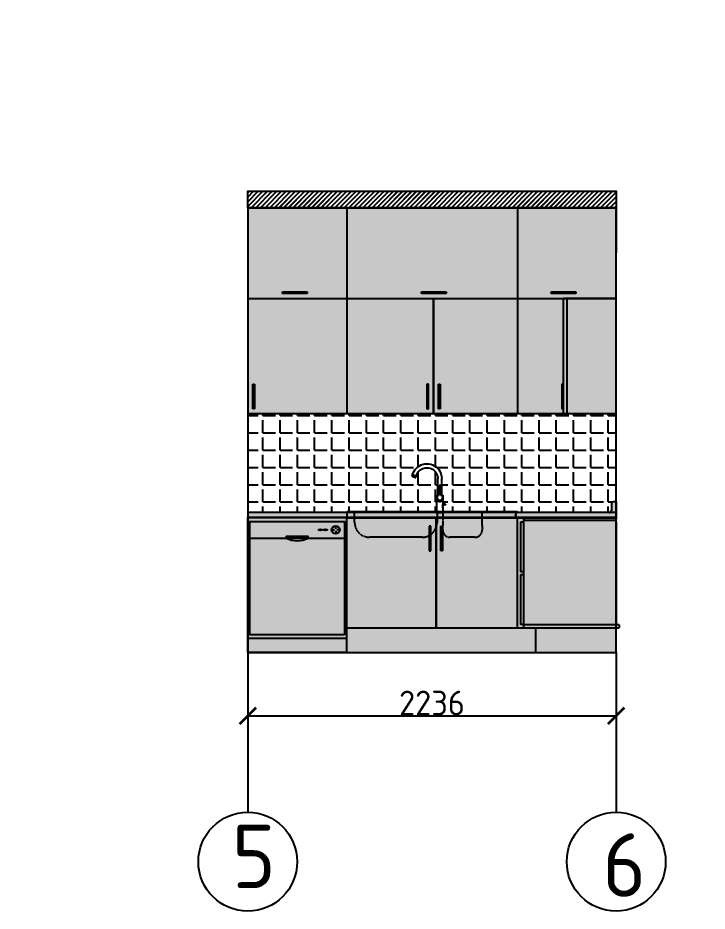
# Model space of a CAD drawing. Header units: millimetres. Extents: x -20209 to 130066, y -17035 to 5322.
# Drawn here: x 39809 to 43992, y -6264 to -842 of the extents above; entities that cross this region are included whole.
import ezdxf

# ---------------------------------------------------------------- set-up
doc = ezdxf.new("R2010")
doc.units = ezdxf.units.MM
doc.linetypes.add('HIDDEN', pattern=[0.375, 0.25, -0.125])
for name, color, linetype in [('freecads.com', 7, 'Continuous'), ('FUR', 42, 'Continuous'), ('furn section', 47, 'Continuous'), ('Plan 1', 7, 'Continuous')]:
    doc.layers.add(name, color=color, linetype=linetype)
doc.styles.add('gost', font='GOST Common.ttf')
doc.dimstyles.new('Copy of GOST', dxfattribs={"dimtxt": 150, "dimasz": 100, "dimexe": 0.18, "dimexo": 0.06, "dimgap": 3, "dimtad": 1, "dimdec": 0, "dimzin": 0, "dimdsep": 46, "dimtxsty": 'gost', "dimblk": 'ARCHTICK', "dimcen": 0.09, "dimclrt": 256, "dimadec": 0, "dimazin": 0, "dimtfac": 1, "dimtdec": 0, "dimtofl": 0, "dimtmove": 0, "dimatfit": 3, "dimldrblk": 'ARCHTICK', "dimfxl": 200, "dimfxlon": 1, "dimtolj": 1, "dimtzin": 0, "dimarcsym": 0})

# ---------------------------------------------------------------- blocks, each defined once
blk = doc.blocks.new('_ArchTick')
at = {"color": 0, "linetype": 'ByBlock', "const_width": 0.15}
blk.add_lwpolyline([(-0.5, -0.5), (0.5, 0.5)], dxfattribs=at)
blk = doc.blocks.new('*D46')
at = {"color": 0, "lineweight": -2, "transparency": 16777216}
for p, q in [((41204.3, -4878.5), (41204.3, -5078.7)), ((43440.3, -4878.5), (43440.3, -5078.7)), ((41204.3, -5078.5), (43440.3, -5078.5))]:
    blk.add_line(p, q, dxfattribs=at)
at = {"layer": 'Defpoints', "color": 0, "transparency": 16777216}
for p in [(41204.3, -4694.4), (43440.3, -4694.4), (43440.3, -5078.5)]:
    blk.add_point(p, dxfattribs=at)
at = {"color": 0, "lineweight": -2, "transparency": 16777216, "xscale": 100, "yscale": 100, "zscale": 100, "rotation": 180}
blk.add_blockref('_ArchTick', (41204.3, -5078.5), dxfattribs=at)
at = {"color": 0, "lineweight": -2, "transparency": 16777216, "xscale": 100, "yscale": 100, "zscale": 100}
blk.add_blockref('_ArchTick', (43440.3, -5078.5), dxfattribs=at)
at = {"transparency": 16777216, "insert": (42322.3, -5000.5), "char_height": 150, "attachment_point": 5, "style": 'gost'}
blk.add_mtext('\\A1;2236', dxfattribs=at)
blk = doc.blocks.new('posudomoyka')
at = {"transparency": 33554687}
h = blk.add_hatch(color=256, dxfattribs=at)
h.dxf.hatch_style = 1
h.set_gradient(color1=(204, 204, 204), tint=1, name='CURVED')
h.paths.add_polyline_path([(16479.1, -10829.1), (15879.1, -10829.1), (15879.1, -10916.7), (16479.1, -10916.7)])
h.paths.add_polyline_path([(16479.1, -10096.8), (15879.1, -10096.8), (15879.1, -10829.1), (16479.1, -10829.1)])
h.paths.add_polyline_path([(15891.6, -10809.3), (15891.6, -10121.8), (16466.6, -10121.8), (16466.6, -10809.3)], flags=16)
edge = h.paths.add_edge_path(flags=0)
edge.add_line((16111.8, -10221.8), (16111.8, -10211.4))
edge.add_line((16111.8, -10211.4), (16246.3, -10211.4))
edge.add_line((16246.3, -10211.4), (16246.3, -10221.8))
edge.add_arc((16179.1, -10094.7), 143.7, 242.1079, 297.8921, ccw=False)
edge = h.paths.add_edge_path(flags=0)
edge.add_arc((16412.6, -10171.7), 25, 0, 360)
h.paths.add_polyline_path([(16466.6, -10121.8), (15891.6, -10121.8), (15891.6, -10809.3), (16466.6, -10809.3)], flags=16)
h.paths.add_polyline_path([(16466.6, -10121.8), (15891.6, -10121.8), (15891.6, -10221.8), (16111.8, -10221.8), (16111.8, -10211.4), (16246.3, -10211.4), (16246.3, -10221.8), (16466.6, -10221.8)], flags=0)
edge = h.paths.add_edge_path(flags=0)
edge.add_ellipse((16318.9, -10171.7), major_axis=(-13.4, 0), ratio=0.23892, start_angle=0, end_angle=360)
edge = h.paths.add_edge_path(flags=0)
edge.add_ellipse((16349.2, -10171.7), major_axis=(-13.4, 0), ratio=0.23892, start_angle=0, end_angle=360)
h.paths.add_polyline_path([(16246.3, -10211.4), (16111.8, -10211.4), (16111.8, -10221.8), (16246.3, -10221.8)], flags=0)
edge = h.paths.add_edge_path(flags=0)
edge.add_line((16246.3, -10221.8), (16111.8, -10221.8))
edge.add_arc((16179.1, -10094.7), 143.7, 242.1079, 297.8921)
at = {"true_color": 0xffffff, "transparency": 33554687}
h = blk.add_hatch(color=7, dxfattribs=at)
h.dxf.hatch_style = 1
h.paths.add_polyline_path([(16387.6, -10171.7, 1), (16437.6, -10171.7, 1)])
edge = h.paths.add_edge_path()
edge.add_ellipse((16318.9, -10171.7), major_axis=(-13.4, 0), ratio=0.23892, start_angle=0, end_angle=360)
edge = h.paths.add_edge_path()
edge.add_ellipse((16349.2, -10171.7), major_axis=(-13.4, 0), ratio=0.23892, start_angle=0, end_angle=360)
for points in [[(15879.1, -10916.7), (15879.1, -10096.8), (16479.1, -10096.8), (16479.1, -10916.7)], [(16466.6, -10809.3), (15891.6, -10809.3), (15891.6, -10121.8), (16466.6, -10121.8)]]:
    blk.add_lwpolyline(points, close=True)
for points in [[(16387.6, -10171.7), (16406.3, -10171.7)], [(16400.1, -10184.2), (16394.9, -10189.4)], [(16395.5, -10154.6), (16400.1, -10159.2)], [(16412.6, -10165.5), (16412.6, -10146.7)], [(16412.6, -10178), (16412.6, -10196.7)], [(16437.6, -10171.7), (16418.8, -10171.7)], [(16425.1, -10159.2), (16429.9, -10154.4)], [(16430.2, -10189.4), (16425.1, -10184.2)], [(15891.6, -10221.8), (16466.6, -10221.8)], [(15879.1, -10829.1), (16479.1, -10829.1)]]:
    blk.add_lwpolyline(points)
blk.add_lwpolyline([(16111.8, -10221.8), (16111.8, -10221.8, 0.248328), (16246.3, -10221.8), (16246.3, -10211.4), (16111.8, -10211.4)], format="xyb", close=True)
blk.add_circle((16412.6, -10171.7), 25)
for centre in [(16318.9, -10171.7), (16349.2, -10171.7)]:
    blk.add_ellipse(centre, major_axis=(-13.4, 0), ratio=0.23892)
blk = doc.blocks.new('kux 1')
at = {"transparency": 33554687}
h = blk.add_hatch(color=252, dxfattribs=at)
h.dxf.hatch_style = 1
h.paths.add_polyline_path([(956.3, -768.2), (356.1, -768.2), (356.1, -1468.2), (956.3, -1468.2)])
h.paths.add_polyline_path([(397.6, -1288.5), (397.6, -1438.5), (387.6, -1438.5), (387.6, -1288.5)], flags=16)
h.paths.add_polyline_path([(1482.7, -768.2), (956.3, -768.2), (956.3, -1468.2), (1482.7, -1468.2)])
h.paths.add_polyline_path([(1443.2, -1288.5), (1453.2, -1288.5), (1453.2, -1438.5), (1443.2, -1438.5)], flags=16)
h.paths.add_polyline_path([(1992.1, -768.2), (1484.7, -768.2), (1484.7, -1468.2), (1992.1, -1468.2)])
h.paths.add_polyline_path([(1524.2, -1288.5), (1524.2, -1438.5), (1514.2, -1438.5), (1514.2, -1288.5)], flags=16)
h.paths.add_polyline_path([(2271.9, -768.2), (1992.1, -768.2), (1992.1, -1468.2), (2271.9, -1468.2), (2271.9, -1439.2), (2261.9, -1439.2), (2261.9, -1289.2), (2271.9, -1289.2)])
h.paths.add_polyline_path([(2592.1, -768.2), (2292.2, -768.2), (2292.2, -1468.2), (2592.1, -1468.2)])
h.paths.add_polyline_path([(2292.2, -768.2), (2271.9, -768.2), (2271.9, -1289.2), (2271.9, -1468.2), (2292.2, -1468.2)])
h.paths.add_polyline_path([(2592.1, -218.2), (1992.1, -218.2), (1992.1, -768.2), (2271.9, -768.2), (2292.2, -768.2), (2590.1, -768.2)])
h.paths.add_polyline_path([(2347.6, -729.2), (2347.6, -739.2), (2197.6, -739.2), (2197.6, -729.2)], flags=16)
h.paths.add_polyline_path([(1992.1, -218.2), (956.3, -218.2), (956.3, -768.2), (1482.7, -768.2), (1992.1, -768.2)])
h.paths.add_polyline_path([(1559.8, -729.2), (1559.8, -739.2), (1409.8, -739.2), (1409.8, -729.2)], flags=16)
h.paths.add_polyline_path([(2592.1, -2124.7), (2592.1, -2115.7), (2034.3, -2115.7), (2034.3, -2100.2), (2029.2, -2100.2), (2029.2, -2749.7), (2592.1, -2749.7)])
h.paths.add_polyline_path([(2029.2, -2127.2), (2010.6, -2127.2), (2010.6, -2427.2), (2029.2, -2427.2)], flags=17)
h.paths.add_polyline_path([(2029.2, -2447), (2010.6, -2447), (2010.6, -2747.2), (2029.2, -2747.2)], flags=17)
h.paths.add_polyline_path([(2010.6, -2127.2), (2029.2, -2127.2), (2029.2, -2100.2), (1992.1, -2100.2), (1992.1, -2768.2), (2029.2, -2768.2), (2029.2, -2747.2), (2010.6, -2747.2), (2010.6, -2447), (2029.2, -2447), (2029.2, -2427.2), (2010.6, -2427.2)])
h.paths.add_polyline_path([(1992.1, -2100.2), (1990.1, -2100.2), (1778.4, -2100.2), (1778.4, -2146.6), (1778.4, -2161.9), (1778.4, -2175.3, -0.414214), (1735.5, -2218.2), (1582.7, -2218.2, -0.414214), (1539.7, -2175.3), (1538.3, -2300.4), (1528.3, -2300.4), (1528.3, -2150.4), (1539.7, -2150.4), (1539.7, -2146.6), (1539.7, -2118.6), (1539.7, -2100.2), (1504.7, -2100.2), (1504.7, -2128.2, -0.091125), (1498.8, -2160.2), (1498.8, -2768.2), (1992.1, -2768.2)])
h.paths.add_polyline_path([(1496.8, -2165.1, -0.13199), (1467.3, -2201.3), (1467.3, -2300.4), (1457.3, -2300.4), (1457.3, -2207.5, -0.123914), (1414.7, -2218.2), (1094.6, -2218.2, -0.414214), (1004.6, -2128.2), (1004.6, -2100.2), (956.2, -2100.2), (956.2, -2768.2), (1496.8, -2768.2)])
h.paths.add_polyline_path([(1496.8, -2100.2), (1004.6, -2100.2), (1004.6, -2128.2, 0.414214), (1094.6, -2218.2), (1414.7, -2218.2, 0.123914), (1457.3, -2207.5), (1457.3, -2150.4), (1467.3, -2150.4), (1467.3, -2201.3, 0.13199), (1496.8, -2165.1)])
h.paths.add_polyline_path([(1778.4, -2146.6), (1778.4, -2100.2), (1539.7, -2100.2), (1539.7, -2118.6), (1539.7, -2146.6), (1539.7, -2150.4), (1539.7, -2161.9), (1539.7, -2175.3, 0.414214), (1582.7, -2218.2), (1735.5, -2218.2, 0.414214), (1778.4, -2175.3), (1778.4, -2161.9)], flags=17)
h = blk.add_hatch(color=252, dxfattribs=at)
h.dxf.hatch_style = 1
h.paths.add_polyline_path([(956.3, -218.2), (356.1, -218.2), (356.1, -768.2), (956.3, -768.2)])
h.paths.add_polyline_path([(716.8, -739.2), (566.8, -739.2), (566.8, -729.2), (716.8, -729.2)], flags=16)
at = {"true_color": 0x37371b, "transparency": 33554687}
h = blk.add_hatch(color=39, dxfattribs=at)
h.dxf.hatch_style = 1
h.paths.add_polyline_path([(1453.2, -1288.5), (1443.2, -1288.5), (1443.2, -1438.5), (1453.2, -1438.5)])
h.paths.add_polyline_path([(1524.2, -1288.5), (1514.2, -1288.5), (1514.2, -1438.5), (1524.2, -1438.5)])
h.paths.add_polyline_path([(397.6, -1288.5), (387.6, -1288.5), (387.6, -1438.5), (397.6, -1438.5)])
h.paths.add_polyline_path([(2271.9, -1289.2), (2261.9, -1289.2), (2261.9, -1439.2), (2271.9, -1439.2)])
h.paths.add_polyline_path([(2347.6, -729.2), (2197.6, -729.2), (2197.6, -739.2), (2347.6, -739.2)])
h.paths.add_polyline_path([(1559.8, -729.2), (1409.8, -729.2), (1409.8, -739.2), (1559.8, -739.2)])
h.paths.add_polyline_path([(716.8, -729.2), (566.8, -729.2), (566.8, -739.2), (716.8, -739.2)])
h.paths.add_polyline_path([(1467.3, -2150.4), (1457.3, -2150.4), (1457.3, -2207.5, 0.032794), (1467.3, -2201.3)])
h.paths.add_polyline_path([(1467.3, -2201.3, -0.032794), (1457.3, -2207.5), (1457.3, -2300.4), (1467.3, -2300.4)])
h.paths.add_polyline_path([(1538.3, -2150.4), (1528.3, -2150.4), (1528.3, -2300.4), (1538.3, -2300.4)])
at = {"transparency": 33554687}
h = blk.add_hatch(dxfattribs=at)
h.set_pattern_fill('ANGLE', color=253, scale=15)
h.set_pattern_definition([(0, (-40848.17, 8792.91), (0, 104.775), [76.2, -28.575]), (90, (-40848.17, 8792.91), (-104.775, 6e-15), [76.2, -28.575])])
h.paths.add_polyline_path([(2592.1, -1468.2), (356.1, -1468.2), (356.1, -2068.2), (956.3, -2068.2), (956.3, -2063.2), (1503.3, -2063.2), (1503.3, -1962.2), (1509.3, -1962.2), (1509.3, -1862.2), (1508.8, -1853.6), (1507.1, -1845.2), (1504.3, -1837), (1500.5, -1829.2), (1495.7, -1822.1), (1490, -1815.6), (1483.5, -1809.9), (1476.3, -1805.1), (1468.6, -1801.3), (1460.4, -1798.5), (1452, -1796.8), (1443.3, -1796.2), (1434.7, -1796.8), (1426.3, -1798.5), (1418.1, -1801.3), (1410.3, -1805.1), (1403.2, -1809.9), (1396.7, -1815.6), (1391, -1822.1), (1386.2, -1829.2), (1382.4, -1837), (1378.6, -1847.3), (1378.6, -1847.3), (1375, -1856.2), (1371.5, -1854.8), (1369.3, -1853.9), (1366.7, -1852.9), (1363.9, -1851.7), (1358.5, -1849.6), (1354.5, -1847.9), (1353.4, -1847.5), (1353.1, -1847.4), (1358.5, -1849.6), (1361.2, -1850.2), (1358.5, -1849.1), (1356.2, -1848.6), (1361.1, -1850.6), (1361.1, -1850.6), (1353.1, -1847.4), (1352.8, -1847.2), (1356.6, -1837.6), (1360.2, -1827.8), (1365.4, -1817.2), (1371.9, -1807.4), (1379.7, -1798.6), (1388.6, -1790.8), (1398.3, -1784.3), (1408.9, -1779.1), (1420, -1775.3), (1431.6, -1773), (1443.3, -1772.2), (1455.1, -1773), (1466.6, -1775.3), (1477.8, -1779.1), (1488.3, -1784.3), (1498.1, -1790.8), (1507, -1798.6), (1514.7, -1807.4), (1521.3, -1817.2), (1526.5, -1827.8), (1530.3, -1838.9), (1532.6, -1850.5), (1533.3, -1862.2), (1533.3, -1962.2), (1537.9, -1962.2), (1539.3, -1962.2), (1539.3, -2024.1), (1543.6, -2016.7), (1554.3, -2015.7), (1554.3, -2016.8), (1557.1, -2017.2), (1555.1, -2021.1), (1549.2, -2020.2), (1547.9, -2020.4), (1546.5, -2021), (1545.4, -2022), (1544.7, -2023.3), (1539.3, -2038.1), (1539.3, -2063.2), (1992.1, -2063.2), (2552.7, -2067.9, 0.349862), (2562.9, -2055.1), (2562.9, -2016.4, -0.414211), (2575.9, -2003.4), (2592.1, -2003.4)])
at = {"true_color": 0x636466, "transparency": 33554687}
h = blk.add_hatch(color=251, dxfattribs=at)
h.dxf.hatch_style = 1
h.paths.add_polyline_path([(1504.7, -2068.2), (1501.5, -2068.2), (1499.2, -2068.2), (1498.3, -2068.2), (1004.6, -2068.2), (1004.6, -2098.2), (1504.7, -2098.2)])
h.paths.add_polyline_path([(956.3, -2068.2), (356.1, -2068.2), (356.1, -2098.2), (956.3, -2098.2)])
h.paths.add_polyline_path([(1004.6, -2068.2), (956.3, -2068.2), (956.3, -2098.2), (1004.6, -2098.2)])
h.paths.add_polyline_path([(1778.4, -2068.2), (1544.3, -2068.2), (1544.3, -2068.2), (1543.5, -2068.2), (1541.2, -2068.2), (1539.7, -2068.2), (1539.7, -2098.2), (1778.4, -2098.2)])
h.paths.add_polyline_path([(1539.7, -2068.2), (1504.7, -2068.2), (1504.7, -2098.2), (1539.7, -2098.2)])
h.paths.add_polyline_path([(2592.1, -2068.2), (1994.6, -2068.2, 0.414214), (1981.5, -2081.3), (1981.5, -2085.1, 0.414214), (1994.6, -2098.2), (2592.1, -2098.2)])
h.paths.add_polyline_path([(1990.1, -2069), (1990.1, -2068.2), (1778.4, -2068.2), (1778.4, -2098.2), (1994.6, -2098.2, -0.414214), (1981.5, -2085.1), (1981.5, -2081.3, -0.315563)])
h.paths.add_polyline_path([(2592.1, -2003.4), (2575.9, -2003.4, 0.414211), (2562.9, -2016.4), (2562.9, -2055.1, -0.414214), (2549.8, -2068.2), (2592.1, -2068.2)])
h.paths.add_polyline_path([(1992.1, -2063.2), (1539.3, -2063.2), (1539.3, -2064.2), (1543.3, -2064.2), (1544.3, -2064.4), (1544.3, -2068.2), (1778.4, -2068.2), (1990.1, -2068.2), (1992.1, -2068.2)])
h.paths.add_polyline_path([(1498.3, -2064.5), (1498.7, -2064.3), (1499.4, -2064.2), (1502.3, -2064.2), (1502.3, -2063.2), (956.3, -2063.2), (956.3, -2068.2), (1004.6, -2068.2), (1498.3, -2068.2)])
at = {"transparency": 33554687}
h = blk.add_hatch(color=252, dxfattribs=at)
h.dxf.hatch_style = 1
h.paths.add_polyline_path([(2034.3, -2098.2), (2034.3, -2115.7), (2592.1, -2115.7), (2592.1, -2107.2), (2592.1, -2098.2)])
h.paths.add_polyline_path([(2029.2, -2749.7), (2029.2, -2768.2), (2146.5, -2768.2), (2610.6, -2768.2), (2610.6, -2749.7)])
h = blk.add_hatch(color=252, dxfattribs=at)
h.dxf.hatch_style = 1
h.paths.add_polyline_path([(2101.7, -2768.2), (956.2, -2768.2), (956.2, -2918.2), (2101.7, -2918.2)])
h.paths.add_polyline_path([(2592.1, -2768.2), (2101.7, -2768.2), (2101.7, -2918.2), (2592.1, -2918.2)])
at = {"color": 0, "linetype": 'ByBlock'}
blk.add_line((956.3, -2100.2), (956.3, -2100.2), dxfattribs=at)
at = {"color": 7}
for points in [[(356.1, -218.2), (356.1, -2918.2), (356.1, -2918.2)], [(956.3, -218.2), (956.3, -1468.2)], [(356.1, -768.2), (2590.1, -768.2)], [(2592.1, -1468.2), (356.1, -1468.2)], [(2592.1, -2068.2), (356.1, -2068.2)], [(1992.1, -2068.2), (1992.1, -2068.4)], [(956.3, -2768.2), (2610.6, -2768.2)], [(356.1, -2918.2), (2592.1, -2918.2)]]:
    blk.add_lwpolyline(points, dxfattribs=at)
for points in [[(2592.1, -2003.4), (2592.1, -218.2), (2592.1, -218.2), (2590.1, -768.2)], [(2292.2, -768.2), (2271.9, -768.2)], [(2592.1, -768.2), (2592.1, -768.2)], [(2271.9, -1439.2), (2271.9, -1289.2), (2261.9, -1289.2)], [(2592.1, -2003.4), (2592.1, -2107.2)], [(956.3, -2068.2), (956.3, -2100.2)], [(1990.1, -2068.2), (1990.1, -2069)], [(1990.1, -2100.2), (1992.1, -2100.2)], [(2549.8, -2068.2), (1994.6, -2068.2)], [(2029.2, -2127.2), (2029.2, -2127.2), (2010.6, -2127.2)], [(2029.2, -2427.2), (2010.6, -2427.2)], [(2029.2, -2447), (2010.6, -2447)], [(2029.2, -2747.2), (2010.6, -2747.2)], [(2610.6, -2749.7), (2610.6, -2768.2)], [(2101.7, -2768.2), (2101.7, -2918.2), (2592.1, -2918.2), (2592.1, -2768.2)]]:
    blk.add_lwpolyline(points)
at = {"elevation": 0}
blk.add_lwpolyline([(1778.4, -2146.6), (1778.4, -2068.2)], dxfattribs=at)
at = {"layer": 'freecads.com', "ltscale": 50}
for p, q in [((1992.1, -218.2), (1992.1, -1468.2)), ((1482.7, -1468.2), (1482.7, -768.2)), ((1484.7, -1468.2), (1484.7, -768.2)), ((2592.1, -2098.2), (356.1, -2098.2)), ((956.3, -2100.2), (1496.8, -2100.2)), ((1450.5, -2100.2), (1990.1, -2100.2)), ((1496.8, -2100.2), (1496.8, -2768.2)), ((1498.8, -2100.2), (1498.8, -2768.2)), ((1992.1, -2100.2), (2590.1, -2100.2)), ((1992.1, -2768.2), (1992.1, -2100.2))]:
    blk.add_line(p, q, dxfattribs=at)
at = {"layer": 'freecads.com', "color": 250}
for p, q in [((566.8, -739.2), (566.8, -729.2)), ((566.8, -729.2), (716.8, -729.2)), ((716.8, -739.2), (566.8, -739.2)), ((716.8, -729.2), (716.8, -739.2)), ((1409.8, -739.2), (1409.8, -729.2)), ((1409.8, -729.2), (1559.8, -729.2)), ((1559.8, -739.2), (1409.8, -739.2)), ((1559.8, -729.2), (1559.8, -739.2)), ((2197.6, -739.2), (2197.6, -729.2)), ((2197.6, -729.2), (2347.6, -729.2)), ((2347.6, -739.2), (2197.6, -739.2)), ((2347.6, -729.2), (2347.6, -739.2))]:
    blk.add_line(p, q, dxfattribs=at)
at = {"layer": 'freecads.com'}
for p, q in [((387.6, -1288.5, 3778.7), (397.6, -1288.5, 3778.7)), ((387.6, -1438.5, 3778.7), (387.6, -1288.5, 3778.7)), ((397.6, -1288.5, 3778.7), (397.6, -1438.5, 3778.7)), ((1453.2, -1288.5, 3778.7), (1443.2, -1288.5, 3778.7)), ((1443.2, -1288.5, 3778.7), (1443.2, -1438.5, 3778.7)), ((1453.2, -1438.5, 3778.7), (1453.2, -1288.5, 3778.7)), ((1514.2, -1288.5, 3778.7), (1524.2, -1288.5, 3778.7)), ((1514.2, -1438.5, 3778.7), (1514.2, -1288.5, 3778.7)), ((1524.2, -1288.5, 3778.7), (1524.2, -1438.5, 3778.7)), ((2261.9, -1289.2), (2261.9, -1439.2)), ((397.6, -1438.5, 3778.7), (387.6, -1438.5, 3778.7)), ((1443.2, -1438.5, 3778.7), (1453.2, -1438.5, 3778.7)), ((1524.2, -1438.5, 3778.7), (1514.2, -1438.5, 3778.7)), ((2261.9, -1439.2), (2271.9, -1439.2)), ((956.3, -2068.2), (956.3, -2063.2)), ((1467.3, -2150.4, 3778.7), (1457.3, -2150.4, 3778.7)), ((1457.3, -2150.4, 3778.7), (1457.3, -2300.4, 3778.7)), ((1467.3, -2300.4, 3778.7), (1467.3, -2150.4, 3778.7)), ((1528.3, -2150.4, 3778.7), (1538.3, -2150.4, 3778.7)), ((1528.3, -2300.4, 3778.7), (1528.3, -2150.4, 3778.7)), ((1538.3, -2150.4, 3778.7), (1538.3, -2300.4, 3778.7)), ((1457.3, -2300.4, 3778.7), (1467.3, -2300.4, 3778.7)), ((1538.3, -2300.4, 3778.7), (1528.3, -2300.4, 3778.7))]:
    blk.add_line(p, q, dxfattribs=at)
at = {"layer": 'freecads.com', "ltscale": 10}
for p, q in [((1388.6, -1790.8), (1398.3, -1784.3)), ((1398.3, -1784.3), (1408.9, -1779.1)), ((1408.9, -1779.1), (1420, -1775.3)), ((1420, -1775.3), (1431.6, -1773)), ((1431.6, -1773), (1443.3, -1772.2)), ((1443.3, -1772.2), (1455.1, -1773)), ((1455.1, -1773), (1466.6, -1775.3)), ((1466.6, -1775.3), (1477.8, -1779.1)), ((1477.8, -1779.1), (1488.3, -1784.3)), ((1488.3, -1784.3), (1498.1, -1790.8)), ((1352.9, -1846.9), (1356.4, -1838.3)), ((1356.4, -1838.3), (1356.8, -1838.1)), ((1356.4, -1838.3), (1356.8, -1838.5)), ((1356.6, -1837.6), (1360.2, -1827.8)), ((1356.6, -1837.6), (1356.8, -1838.1)), ((1356.6, -1837.6), (1357, -1837.8)), ((1356.8, -1838.1), (1357.2, -1838.2)), ((1356.8, -1838.5), (1357.8, -1838.9)), ((1357, -1837.8), (1358.1, -1838.2)), ((1357.2, -1838.2), (1358.2, -1838.7)), ((1357.8, -1838.9), (1359.6, -1839.6)), ((1358.1, -1838.2), (1359.9, -1838.9)), ((1358.2, -1838.7), (1360, -1839.4)), ((1359.6, -1839.6), (1362, -1840.6)), ((1359.9, -1838.9), (1362.3, -1839.9)), ((1360, -1839.4), (1362.2, -1840.3)), ((1360.2, -1827.8), (1365.4, -1817.2)), ((1362, -1840.6), (1364.6, -1841.7)), ((1362.2, -1840.3), (1364.8, -1841.3)), ((1362.3, -1839.9), (1364.9, -1841)), ((1364.6, -1841.7), (1367.5, -1842.8)), ((1364.8, -1841.3), (1367.6, -1842.5)), ((1364.9, -1841), (1367.8, -1842.1)), ((1365.4, -1817.2), (1371.9, -1807.4)), ((1367.5, -1842.8), (1370.3, -1844)), ((1367.6, -1842.5), (1370.4, -1843.6)), ((1367.8, -1842.1), (1370.6, -1843.3)), ((1370.4, -1843.6), (1373, -1844.6)), ((1370.6, -1843.3), (1373.3, -1844.3)), ((1371.9, -1807.4), (1379.7, -1798.6)), ((1378.9, -1846.6), (1382.4, -1837)), ((1379.7, -1798.6), (1388.6, -1790.8)), ((1382.4, -1837), (1386.2, -1829.2)), ((1386.2, -1829.2), (1391, -1822.1)), ((1391, -1822.1), (1396.7, -1815.6)), ((1396.7, -1815.6), (1403.2, -1809.9)), ((1403.2, -1809.9), (1410.3, -1805.1)), ((1410.3, -1805.1), (1418.1, -1801.3)), ((1418.1, -1801.3), (1426.3, -1798.5)), ((1426.3, -1798.5), (1434.7, -1796.8)), ((1434.7, -1796.8), (1443.3, -1796.2)), ((1443.3, -1796.2), (1452, -1796.8)), ((1452, -1796.8), (1460.4, -1798.5)), ((1460.4, -1798.5), (1468.6, -1801.3)), ((1468.6, -1801.3), (1476.3, -1805.1)), ((1476.3, -1805.1), (1483.5, -1809.9)), ((1483.5, -1809.9), (1490, -1815.6)), ((1490, -1815.6), (1495.7, -1822.1)), ((1495.7, -1822.1), (1500.5, -1829.2)), ((1498.1, -1790.8), (1507, -1798.6)), ((1500.5, -1829.2), (1504.3, -1837)), ((1504.3, -1837), (1507.1, -1845.2)), ((1507, -1798.6), (1514.7, -1807.4)), ((1514.7, -1807.4), (1521.3, -1817.2)), ((1521.3, -1817.2), (1526.5, -1827.8)), ((1526.5, -1827.8), (1530.3, -1838.9)), ((1530.3, -1838.9), (1532.6, -1850.5)), ((1352.9, -1846.9), (1353.3, -1847)), ((1352.9, -1846.9), (1353, -1847.3)), ((1353, -1847.3), (1353.4, -1847.5)), ((1353.3, -1847), (1354.4, -1847.5)), ((1353.4, -1847.5), (1354.5, -1847.9)), ((1354.4, -1847.5), (1356.2, -1848.2)), ((1354.5, -1847.9), (1356.2, -1848.6)), ((1356.2, -1848.2), (1358.5, -1849.1)), ((1356.2, -1848.6), (1358.5, -1849.6)), ((1358.5, -1849.1), (1361.2, -1850.2)), ((1358.5, -1849.6), (1361.1, -1850.6)), ((1361.1, -1850.6), (1363.9, -1851.7)), ((1361.2, -1850.2), (1364, -1851.4)), ((1363.9, -1851.7), (1366.7, -1852.9)), ((1364, -1851.4), (1366.9, -1852.5)), ((1366.7, -1852.9), (1369.3, -1853.9)), ((1366.9, -1852.5), (1369.6, -1853.6)), ((1369.3, -1853.9), (1371.5, -1854.8)), ((1369.6, -1853.6), (1371.9, -1854.6)), ((1370.3, -1844), (1373, -1845)), ((1371.5, -1854.8), (1373.3, -1855.5)), ((1371.9, -1854.6), (1373.7, -1855.3)), ((1373, -1844.6), (1375.3, -1845.5)), ((1373, -1845), (1375.4, -1846)), ((1373.3, -1844.3), (1375.7, -1845.3)), ((1373.3, -1855.5), (1374.3, -1856)), ((1373.7, -1855.3), (1374.8, -1855.7)), ((1374.3, -1856), (1374.7, -1856.1)), ((1374.7, -1856.1), (1375.2, -1855.9)), ((1374.8, -1855.7), (1375.2, -1855.9)), ((1375.2, -1855.9), (1378.6, -1847.3)), ((1375.3, -1845.5), (1377, -1846.3)), ((1375.4, -1846), (1377.1, -1846.7)), ((1375.7, -1845.3), (1377.4, -1846)), ((1377, -1846.3), (1378.1, -1846.7)), ((1377.1, -1846.7), (1378.2, -1847.1)), ((1377.4, -1846), (1378.5, -1846.4)), ((1378.1, -1846.7), (1378.5, -1846.8)), ((1378.2, -1847.1), (1378.6, -1847.3)), ((1378.5, -1846.4), (1378.9, -1846.6)), ((1378.5, -1846.8), (1378.9, -1846.6)), ((1378.5, -1846.8), (1378.6, -1847.3)), ((1507.1, -1845.2), (1508.8, -1853.6)), ((1508.8, -1853.6), (1509.3, -1862.2)), ((1509.3, -1962.2), (1509.3, -1862.2)), ((1532.6, -1850.5), (1533.3, -1862.2)), ((1533.3, -1962.2), (1533.3, -1862.2)), ((1517.3, -1901.4), (1517.4, -1901.3)), ((1517.3, -1901.4), (1517.3, -1961.9)), ((1517.4, -1901.3), (1517.5, -1901.3)), ((1517.4, -1901.3), (1517.5, -1901.3)), ((1517.5, -1901.3), (1517.9, -1901.3)), ((1517.5, -1901.3), (1517.7, -1901.3)), ((1517.7, -1901.3), (1518, -1901.3)), ((1517.9, -1901.3), (1520.3, -1901.3)), ((1518, -1901.3), (1518.6, -1901.3)), ((1518.6, -1901.3), (1519.4, -1901.3)), ((1519.4, -1901.3), (1520.4, -1901.3)), ((1520.3, -1901.3), (1521.3, -1901.3)), ((1520.4, -1901.3), (1522.3, -1901.3)), ((1521.3, -1901.3), (1522.4, -1901.3)), ((1522.3, -1901.3), (1523.2, -1901.3)), ((1522.4, -1901.3), (1524.8, -1901.3)), ((1523.2, -1901.3), (1524, -1901.3)), ((1524, -1901.3), (1524.6, -1901.3)), ((1524.6, -1901.3), (1525, -1901.3)), ((1524.8, -1901.3), (1525.1, -1901.3)), ((1525, -1901.3), (1525.2, -1901.3)), ((1525.1, -1901.3), (1525.3, -1901.3)), ((1525.2, -1901.3), (1525.3, -1901.3)), ((1525.3, -1901.3), (1525.3, -1901.4)), ((1525.3, -1961.9), (1525.3, -1901.4)), ((1503.3, -1962.5), (1503.6, -1962.3)), ((1503.3, -2064.2), (1503.3, -1962.5)), ((1503.3, -1962.5), (1504, -1962.5)), ((1503.6, -1962.3), (1504.1, -1962.2)), ((1504, -1962.5), (1505.8, -1962.5)), ((1504.1, -1962.2), (1504.8, -1962.2)), ((1504.3, -1977.8), (1504.9, -1973.5)), ((1504.3, -1977.8), (1504.3, -1984.9)), ((1504.3, -1984.9), (1504.9, -1988.7)), ((1504.3, -1985.6), (1504.4, -1985.2)), ((1504.3, -1985.6), (1504.3, -1997.1)), ((1504.3, -1985.6), (1504.9, -1989.9)), ((1504.7, -1977.4), (1505.3, -1973.3)), ((1504.7, -1977.4), (1505.3, -1981.6)), ((1504.8, -1962.2), (1506.5, -1962.2)), ((1504.9, -1973.5), (1506.6, -1969.6)), ((1504.9, -1988.7), (1506.6, -1992.3)), ((1504.9, -1989.9), (1506.6, -1993.7)), ((1505.3, -1973.3), (1506.9, -1969.5)), ((1505.3, -1981.6), (1506.9, -1985.4)), ((1505.8, -1962.5), (1508.6, -1962.5)), ((1506.5, -1962.2), (1509.2, -1962.2)), ((1506.6, -1969.6), (1509.3, -1966.2)), ((1506.6, -1992.3), (1509.3, -1995.4)), ((1506.6, -1993.7), (1509.3, -1997.2)), ((1506.9, -1969.5), (1509.5, -1966)), ((1506.9, -1985.4), (1509.5, -1988.8)), ((1507, -1992.8), (1507.2, -1993.3)), ((1507.2, -1993.3), (1509.9, -1996.6)), ((1508.6, -1962.5), (1512.4, -1962.5)), ((1509.2, -1962.2), (1516.2, -1962.2)), ((1509.3, -1966.2), (1512.9, -1963.5)), ((1509.3, -1995.4), (1512.9, -1997.8)), ((1509.3, -1997.2), (1512.9, -1999.8)), ((1509.5, -1966), (1513.1, -1963.5)), ((1509.5, -1988.8), (1513.1, -1991.4)), ((1509.9, -1996.6), (1513.2, -1999.1)), ((1512.4, -1962.5), (1515.6, -1962.5)), ((1512.9, -1963.5), (1516.9, -1961.9)), ((1512.9, -1997.8), (1516.9, -1999.3)), ((1512.9, -1999.8), (1517, -2001.4)), ((1513.1, -1963.5), (1517.1, -1961.9)), ((1513.1, -1991.4), (1517.1, -1993)), ((1513.2, -1999.1), (1517.2, -2000.6)), ((1516.9, -1961.9), (1517.5, -1961.9)), ((1516.9, -1999.3), (1521.3, -1999.8)), ((1517, -2001.4), (1521.3, -2002)), ((1517.1, -1961.9), (1517.9, -1961.8)), ((1517.1, -1993), (1521.3, -1993.5)), ((1517.2, -2000.6), (1521.3, -2001.2)), ((1521.3, -1993.5), (1525.6, -1993)), ((1521.3, -1999.8), (1525.7, -1999.3)), ((1521.3, -2001.2), (1525.5, -2000.6)), ((1521.3, -2002), (1525.7, -2001.4)), ((1524.9, -1961.8), (1525.6, -1961.9)), ((1525.2, -1961.9), (1525.7, -1961.9)), ((1525.5, -2000.6), (1529.4, -1999.1)), ((1525.6, -1961.9), (1529.6, -1963.5)), ((1525.6, -1993), (1529.6, -1991.4)), ((1525.7, -1961.9), (1529.8, -1963.5)), ((1525.7, -1999.3), (1529.8, -1997.8)), ((1525.7, -2001.4), (1529.8, -1999.8)), ((1526.5, -1962.2), (1529.9, -1962.2)), ((1527.1, -1962.5), (1530.3, -1962.5)), ((1529.4, -1999.1), (1532.8, -1996.6)), ((1529.6, -1963.5), (1533.1, -1966)), ((1529.6, -1991.4), (1533.1, -1988.8)), ((1529.8, -1963.5), (1533.3, -1966.2)), ((1529.8, -1997.8), (1533.3, -1995.4)), ((1529.8, -1999.8), (1533.4, -1997.2)), ((1529.9, -1962.2), (1533.5, -1962.2)), ((1530.3, -1962.5), (1534, -1962.5)), ((1532.8, -1996.6), (1535.5, -1993.3)), ((1533.1, -1966), (1535.7, -1969.5)), ((1533.1, -1988.8), (1535.7, -1985.4)), ((1533.3, -1966.2), (1536.1, -1969.6)), ((1533.3, -1995.4), (1536.1, -1992.3)), ((1533.4, -1997.2), (1536.1, -1993.7)), ((1533.5, -1962.2), (1536.2, -1962.2)), ((1534, -1962.5), (1536.9, -1962.5)), ((1535.5, -1993.3), (1535.7, -1992.8)), ((1535.7, -1969.5), (1537.4, -1973.3)), ((1535.7, -1985.4), (1537.4, -1981.6)), ((1536.1, -1969.6), (1537.7, -1973.5)), ((1536.1, -1992.3), (1537.7, -1988.7)), ((1536.1, -1993.7), (1537.8, -1989.9)), ((1536.2, -1962.2), (1537.9, -1962.2)), ((1536.9, -1962.5), (1538.7, -1962.5)), ((1537.4, -1973.3), (1538, -1977.4)), ((1537.4, -1981.6), (1538, -1977.4)), ((1537.7, -1973.5), (1538.3, -1977.8)), ((1537.7, -1988.7), (1538.3, -1984.9)), ((1537.8, -1989.9), (1538.3, -1985.6)), ((1537.9, -1962.2), (1538.5, -1962.2)), ((1538.3, -1977.8), (1538.3, -1984.9)), ((1538.3, -1985.2), (1538.3, -1985.6)), ((1538.3, -1985.6), (1538.3, -1997.1)), ((1538.5, -1962.2), (1539.1, -1962.3)), ((1538.7, -1962.5), (1539.3, -1962.5)), ((1539.1, -1962.3), (1539.3, -1962.5)), ((1539.3, -1962.5), (1539.3, -2025.4)), ((1538.7, -2027.2), (1540.7, -2021.8)), ((1538.7, -2039.9), (1544.7, -2023.3)), ((1539.3, -2038.1), (1539.3, -2064.2)), ((1540.7, -2021.8), (1542, -2019.4)), ((1542, -2019.4), (1544.1, -2017.5)), ((1544.1, -2017.5), (1546.5, -2016.4)), ((1544.7, -2023.3), (1545.4, -2022)), ((1545.4, -2022), (1546.5, -2021)), ((1546.5, -2016.4), (1549.2, -2016.2)), ((1546.5, -2021), (1547.9, -2020.4)), ((1547.9, -2020.4), (1549.2, -2020.2)), ((1549.2, -2016.2), (1549.6, -2016.2)), ((1549.2, -2020.2), (1554.7, -2021.1)), ((1549.6, -2016.2), (1555.4, -2017)), ((1554.4, -2019), (1554.6, -2017.8)), ((1554.4, -2019), (1554.5, -2020.3)), ((1554.5, -2020.3), (1554.7, -2021.1)), ((1554.6, -2017.8), (1555, -2017)), ((1554.7, -2021.1), (1555.2, -2021.1)), ((1555, -2017), (1555.4, -2017)), ((1555.2, -2021.1), (1555.6, -2020.3)), ((1555.4, -2017), (1555.7, -2017.8)), ((1555.6, -2020.3), (1555.8, -2019)), ((1555.7, -2017.8), (1555.8, -2019)), ((1992.1, -2063.2), (956.3, -2063.2)), ((1498.3, -2064.5), (1498.7, -2064.3)), ((1498.3, -2064.5), (1499.2, -2064.5)), ((1498.3, -2064.5), (1498.3, -2068.2)), ((1498.3, -2068.2), (1499.2, -2068.2)), ((1498.7, -2064.3), (1499.4, -2064.2)), ((1499.2, -2064.5), (1505.1, -2064.5)), ((1499.2, -2068.2), (1501.5, -2068.2)), ((1499.4, -2064.2), (1543.3, -2064.2)), ((1501.5, -2068.2), (1505.1, -2068.2)), ((1502.3, -2068.2), (1502.3, -2063.2)), ((1505.1, -2064.5), (1509.9, -2064.5)), ((1505.1, -2068.2), (1541.2, -2068.2)), ((1508.6, -2064.2), (1510.4, -2064.2)), ((1509.9, -2064.5), (1541.2, -2064.5)), ((1525.9, -2064.2), (1527, -2064.2)), ((1541.2, -2064.5), (1543.5, -2064.5)), ((1541.2, -2068.2), (1543.5, -2068.2)), ((1543.3, -2064.2), (1544, -2064.3)), ((1543.5, -2064.5), (1544.3, -2064.5)), ((1543.5, -2068.2), (1544.3, -2068.2)), ((1544, -2064.3), (1544.3, -2064.5)), ((1544.3, -2064.5), (1544.3, -2068.2)), ((1992.1, -2063.2), (1992.1, -2068.2))]:
    blk.add_line(p, q, dxfattribs=at)
at = {"layer": 'freecads.com', "linetype": 'HIDDEN'}
for p, q in [((1004.6, -2100.2), (1004.6, -2068.2)), ((1004.6, -2128.2), (1004.6, -2100.2)), ((1504.7, -2068.2), (1504.7, -2100.2)), ((1504.7, -2100.2), (1504.7, -2128.2)), ((1539.7, -2068.2), (1539.7, -2118.6)), ((1539.7, -2118.6), (1539.7, -2146.6)), ((1539.7, -2161.9), (1539.7, -2146.6)), ((1539.7, -2175.3), (1539.7, -2161.9)), ((1778.4, -2146.6), (1778.4, -2161.9)), ((1778.4, -2161.9), (1778.4, -2175.3)), ((1414.7, -2218.2), (1094.6, -2218.2)), ((1735.5, -2218.2), (1582.7, -2218.2))]:
    blk.add_line(p, q, dxfattribs=at)
for centre, radius, start, end in [((1094.6, -2128.2), 90, 180, 270), ((1414.7, -2128.2), 90, 270, 0), ((1582.7, -2175.3), 43, 180, 270), ((1735.5, -2175.3), 43, 270, 0)]:
    blk.add_arc(centre, radius, start, end, dxfattribs=at)
at = {"layer": 'furn section', "color": 7}
for p, q in [((2271.9, -1468.2), (2271.9, -768.2)), ((2292.2, -768.2), (2292.2, -1468.2)), ((2592.1, -2003.4), (2575.9, -2003.4)), ((2562.9, -2016.4), (2562.9, -2055.1)), ((1981.5, -2087.7), (1981.5, -2081.3)), ((2592.1, -2098.2), (1994.6, -2098.2)), ((2029.2, -2098.2), (2029.2, -2768.2)), ((2010.6, -2127.2), (2010.6, -2427.2)), ((2010.6, -2447.2), (2010.6, -2747.2)), ((2610.6, -2749.7), (2029.2, -2749.7))]:
    blk.add_line(p, q, dxfattribs=at)
at = {"layer": 'furn section'}
for p, q in [((2592.1, -768.2), (2292.2, -768.2)), ((2029.2, -2098.2), (2010.7, -2098.2)), ((2034.3, -2115.7), (2034.3, -2098.2)), ((2592.1, -2124.7), (2592.1, -2107.2)), ((2592.1, -2115.7), (2034.3, -2115.7)), ((2592.1, -2124.7), (2592.1, -2749.7)), ((2029.2, -2740.7), (2029.2, -2759.2))]:
    blk.add_line(p, q, dxfattribs=at)
at = {"layer": 'furn section', "color": 7}
for centre, start, end in [((2575.9, -2016.4), 90, 180), ((2549.8, -2055.1), 270, 0), ((1994.6, -2081.3), 90, 180), ((1994.6, -2085.1), 180, 270)]:
    blk.add_arc(centre, 13.1, start, end, dxfattribs=at)
blk.add_blockref('posudomoyka', (-15523, 7998.5))

msp = doc.modelspace()

# ---------------------------------------------------------------- hatches: boundary and pattern name
at = {"ltscale": 20, "transparency": 33554687}
h = msp.add_hatch(dxfattribs=at)
h.set_pattern_fill('JIS_LC_20', color=41)
h.paths.add_polyline_path([(35365.344, 4572.368), (31765.344, 4572.368), (31765.344, 4472.368), (35365.344, 4472.368)])
h.paths.add_polyline_path([(47069.568, 4580.74), (36719.568, 4580.74), (36719.568, 4480.74), (47069.568, 4480.74)])
h.paths.add_polyline_path([(52924.506, 4572.368), (49074.506, 4572.368), (49074.506, 4472.368), (52924.506, 4472.368)])
h.paths.add_polyline_path([(39500.905, -1894.369), (31800.905, -1894.369), (31800.905, -1994.369), (39500.905, -1994.369)])
h.paths.add_polyline_path([(43440.27, -1894.369), (41204.27, -1894.369), (41204.27, -1994.369), (43440.27, -1994.369)])
h.paths.add_polyline_path([(47868.819, -1894.369), (44818.819, -1894.369), (44818.819, -1994.369), (47868.819, -1994.369)])
h.paths.add_polyline_path([(51966.313, -1894.369), (49480.313, -1894.369), (49480.313, -1994.369), (51966.313, -1994.369)])

# ---------------------------------------------------------------- linework, layer by layer
at = {"color": 18, "true_color": 0x000000}
msp.add_lwpolyline([(41204.27, -1994.369), (41204.27, -1894.369), (43440.27, -1894.369), (43440.27, -1994.369)], dxfattribs=at)
at = {"color": 7}
for points in [[(41204.27, -1994.369), (43440.27, -1994.369)], [(41204.27, -4694.369), (41204.27, -5664.018)], [(43440.27, -4694.369), (43440.27, -5664.018)]]:
    msp.add_lwpolyline(points, dxfattribs=at)
for centre in [(41204.27, -5964.018), (43440.27, -5964.018)]:
    msp.add_circle(centre, 300, dxfattribs=at)
at = {"layer": 'FUR', "color": 18, "true_color": 0x000000}
msp.add_lwpolyline([(41204.27, -4694.369), (43440.27, -4694.369), (43440.27, -1994.369), (41204.27, -1994.369), (41204.27, -4694.369)], dxfattribs=at)

# ---------------------------------------------------------------- block references
at = {"color": 59, "true_color": 0x55552a}
msp.add_blockref('kux 1', (40848.174, -1776.169), dxfattribs=at)

# ---------------------------------------------------------------- texts
at = {"layer": 'Plan 1', "color": 7, "char_height": 384.87481, "attachment_point": 1, "style": 'gost'}
for s, insert in [('\\pt231.70618;5', (41107.417, -5739.094)), ('\\pt231.70618;6', (43356.439, -5791.78))]:
    msp.add_mtext_dynamic_manual_height_columns(s, width=384.87481, gutter_width=0.55, heights=[0], dxfattribs=dict(at, insert=insert))

# ---------------------------------------------------------------- dimensions: what is measured, and where the dimension line sits
at = {"color": 250}
dim = msp.add_linear_dim(base=(43440.27, -5078.538), p1=(41204.27, -4694.369), p2=(43440.27, -4694.369), dimstyle='Copy of GOST', dxfattribs=at)
dim.commit()
dim.dimension.update_dxf_attribs({"geometry": '*D46', "text_midpoint": (42322.27, -5000.538)})

doc.saveas('drawing.dxf')
